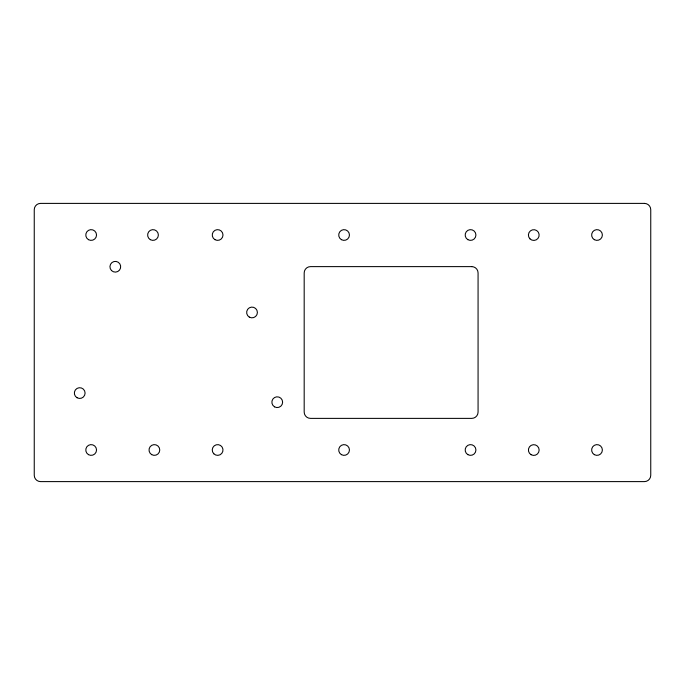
<?xml version="1.0" encoding="UTF-8"?>
<svg xmlns="http://www.w3.org/2000/svg" width="685" height="685" viewBox="0 0 685 685"><rect width="100%" height="100%" fill="white"/><g stroke="black" fill="none" stroke-linecap="round" stroke-linejoin="round"><path stroke-width="1.03" d="M644.431 203.394L40.569 203.394A6.319 6.319 0 0 0 34.25 209.713L34.25 475.287A6.319 6.319 0 0 0 40.569 481.606L644.431 481.606A6.319 6.319 0 0 0 650.75 475.287L650.75 209.713A6.319 6.319 0 0 0 644.431 203.394M471.751 266.619L310.51 266.619A6.319 6.319 0 0 0 304.183 272.947L304.183 412.053A6.319 6.319 0 0 0 310.51 418.381L471.751 418.381A6.319 6.319 0 0 0 478.07 412.053L478.07 272.947A6.319 6.319 0 0 0 471.751 266.619M467.855 454.643A5.377 5.377 0 0 0 475.921 449.994A5.377 5.377 0 0 0 467.855 445.336A5.377 5.377 0 0 0 467.855 454.643M594.315 454.643A5.377 5.377 0 0 0 602.38 449.994A5.377 5.377 0 0 0 594.315 445.336A5.377 5.377 0 0 0 594.315 454.643M341.395 454.643A5.377 5.377 0 0 0 349.453 449.994A5.377 5.377 0 0 0 341.395 445.336A5.377 5.377 0 0 0 341.395 454.643M88.468 454.643A5.377 5.377 0 0 0 96.534 449.994A5.377 5.377 0 0 0 88.468 445.336A5.377 5.377 0 0 0 88.468 454.643M213.823 453.795A5.377 5.377 0 0 0 222.813 451.381A5.377 5.377 0 0 0 216.229 444.805A5.377 5.377 0 0 0 213.823 453.795M594.315 239.664A5.377 5.377 0 0 0 602.38 235.006A5.377 5.377 0 0 0 594.315 230.357A5.377 5.377 0 0 0 594.315 239.664M467.855 239.664A5.377 5.377 0 0 0 475.921 235.006A5.377 5.377 0 0 0 467.855 230.357A5.377 5.377 0 0 0 467.855 239.664M341.395 239.664A5.377 5.377 0 0 0 349.453 235.006A5.377 5.377 0 0 0 341.395 230.357A5.377 5.377 0 0 0 341.395 239.664M214.936 239.664A5.377 5.377 0 0 0 222.993 235.006A5.377 5.377 0 0 0 214.936 230.357A5.377 5.377 0 0 0 214.936 239.664M88.468 239.664A5.377 5.377 0 0 0 96.534 235.006A5.377 5.377 0 0 0 88.468 230.357A5.377 5.377 0 0 0 88.468 239.664M529.976 238.859A5.377 5.377 0 0 0 538.967 236.453A5.377 5.377 0 0 0 532.382 229.869A5.377 5.377 0 0 0 529.976 238.859M531.089 454.703A5.377 5.377 0 0 0 539.146 450.045A5.377 5.377 0 0 0 531.089 445.396A5.377 5.377 0 0 0 531.089 454.703M77.028 397.737A5.377 5.377 0 0 0 85.094 393.087A5.377 5.377 0 0 0 77.028 388.429A5.377 5.377 0 0 0 77.028 397.737M249.331 317.121A5.377 5.377 0 0 0 257.397 312.463A5.377 5.377 0 0 0 249.331 307.813A5.377 5.377 0 0 0 249.331 317.121M111.509 270.549A5.377 5.377 0 0 0 120.5 268.143A5.377 5.377 0 0 0 113.924 261.559A5.377 5.377 0 0 0 111.509 270.549M274.557 406.847A5.377 5.377 0 0 0 282.622 402.189A5.377 5.377 0 0 0 274.557 397.531A5.377 5.377 0 0 0 274.557 406.847M151.702 454.643A5.377 5.377 0 0 0 159.759 449.994A5.377 5.377 0 0 0 151.702 445.336A5.377 5.377 0 0 0 151.702 454.643M150.306 239.664A5.377 5.377 0 0 0 158.372 235.006A5.377 5.377 0 0 0 150.306 230.357A5.377 5.377 0 0 0 150.306 239.664"/></g></svg>
